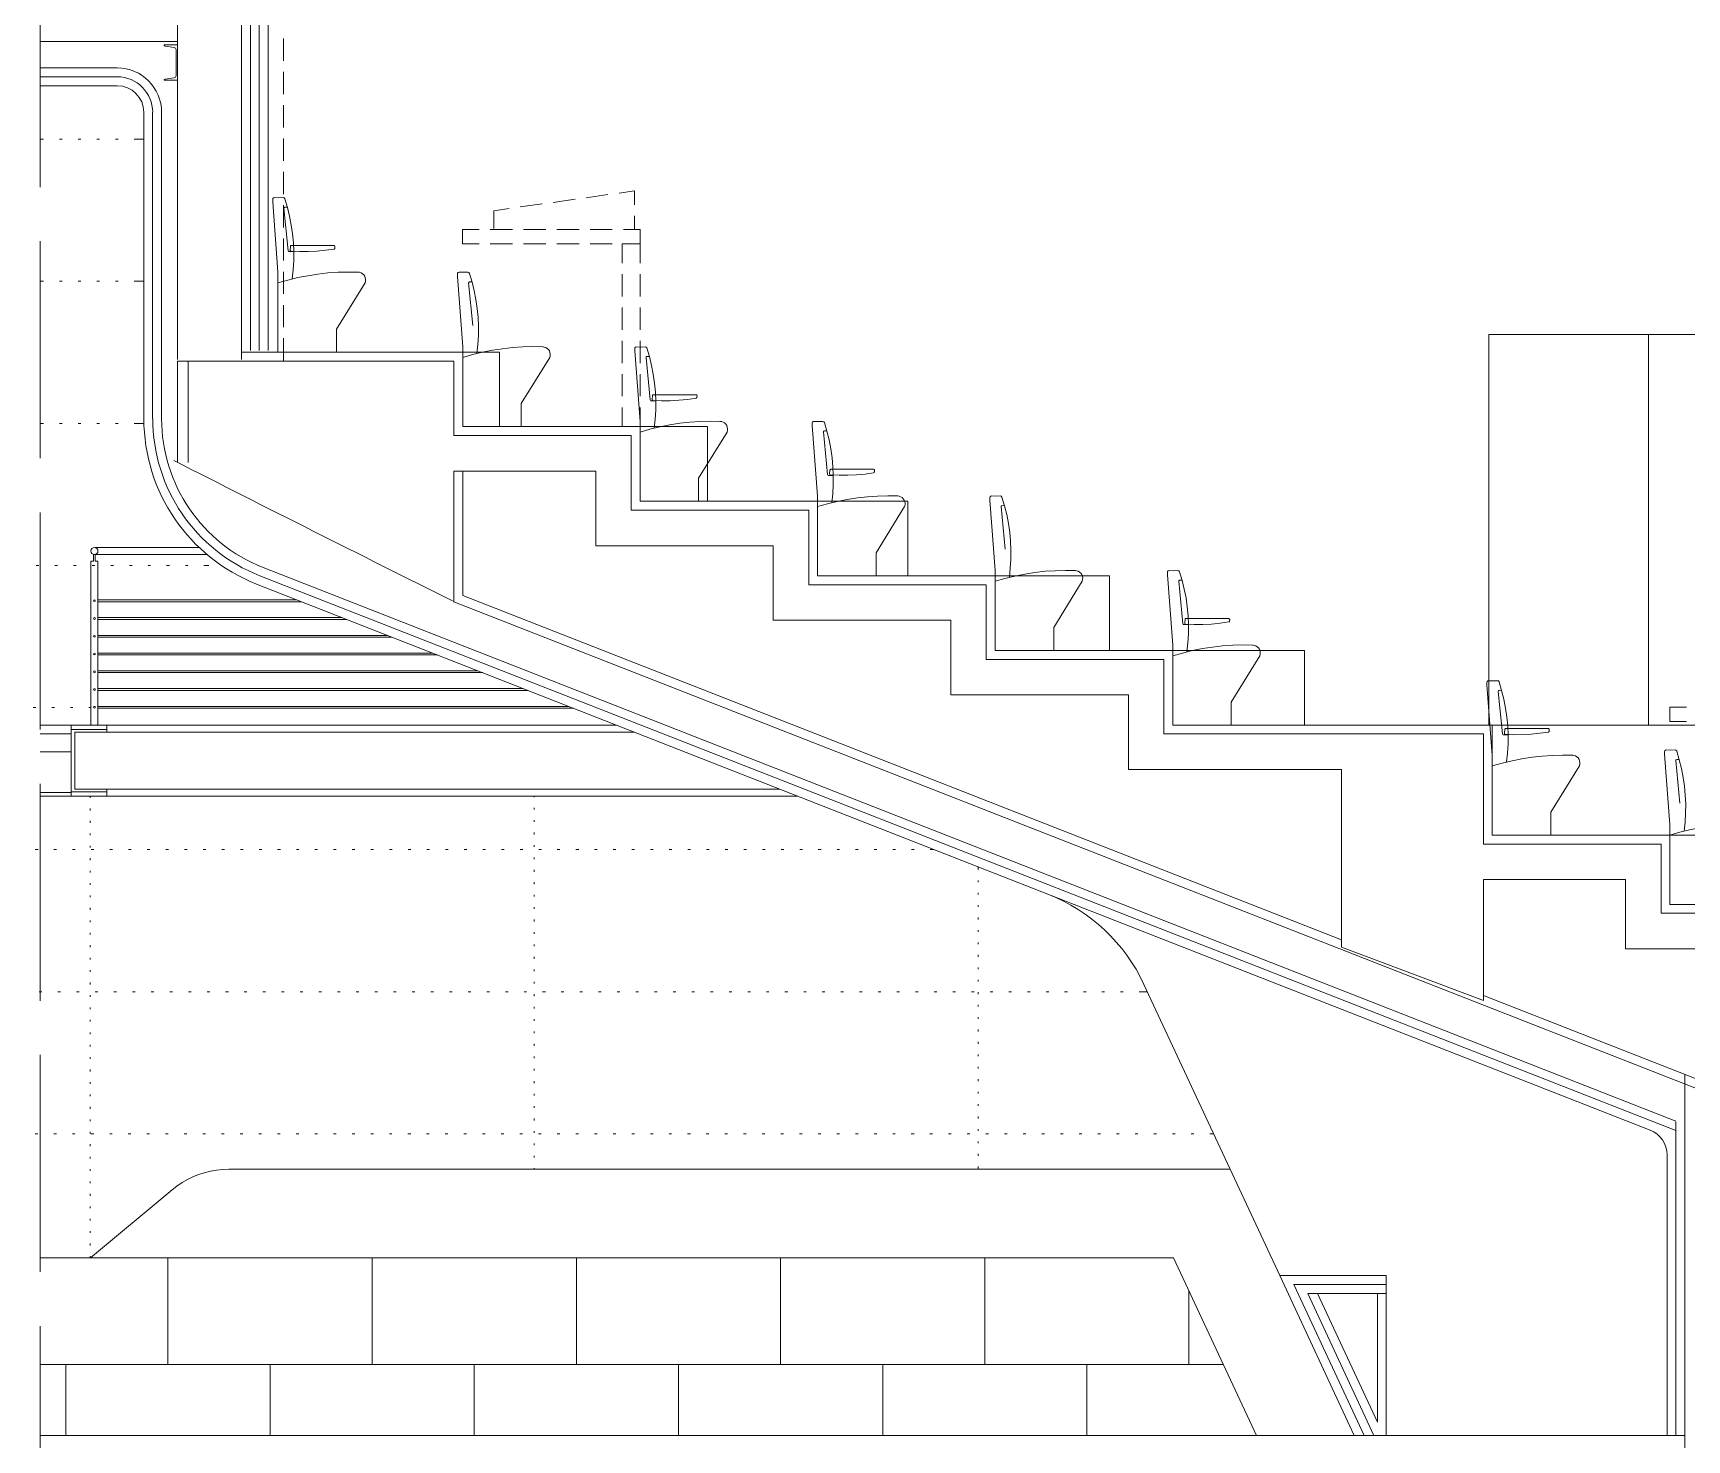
# Model space of a CAD drawing. Header units: millimetres. Extents: x 2546.3 to 2611.3, y 1346 to 1389.8.
# Drawn here: x 2546.32 to 2564.62, y 1357.75 to 1373.31 of the extents above; entities that cross this region are included whole.
import ezdxf

# ---------------------------------------------------------------- set-up
doc = ezdxf.new("R2010")
doc.units = ezdxf.units.MM
doc.linetypes.add('ACAD_ISO02W100', pattern=[15, 12, -3])
for name, color, linetype, lineweight in [('furniture', 175, 'Continuous', 5), ('projection', 145, 'Continuous', 5), ('sect3', 251, 'Continuous', 15), ('wall sections', 7, 'Continuous', 5)]:
    doc.layers.add(name, color=color, linetype=linetype, lineweight=lineweight)
for name, color, linetype in [('sect2', 177, 'Continuous'), ('small section', 35, 'Continuous'), ('stairs', 185, 'Continuous')]:
    doc.layers.add(name, color=color, linetype=linetype)

msp = doc.modelspace()

# ---------------------------------------------------------------- linework, layer by layer
at = {"layer": 'furniture', "linetype": 'Continuous', "lineweight": 0}
for points in [[(2548.99, 1371.488), (2548.98, 1371.486), (2548.973, 1371.479), (2548.971, 1371.469), (2548.971, 1371.442)], [(2549.029, 1370.664), (2548.971, 1371.442)], [(2548.99, 1371.488), (2549.038, 1371.487), (2549.085, 1371.488)], [(2549.104, 1371.475), (2549.097, 1371.485), (2549.085, 1371.488)], [(2549.187, 1370.589), (2549.197, 1370.689), (2549.203, 1370.788), (2549.203, 1370.888), (2549.2, 1370.987), (2549.19, 1371.087), (2549.176, 1371.185), (2549.157, 1371.283), (2549.133, 1371.38), (2549.104, 1371.475)], [(2549.105, 1371.382), (2549.1, 1371.38), (2549.096, 1371.376), (2549.095, 1371.371)], [(2549.141, 1370.9), (2549.095, 1371.371)], [(2549.105, 1371.382), (2549.132, 1371.382)], [(2549.141, 1370.9), (2549.144, 1370.894), (2549.151, 1370.892)], [(2549.203, 1370.892), (2549.15, 1370.892)], [(2549.166, 1370.949), (2549.162, 1370.907)], [(2549.162, 1370.907), (2549.163, 1370.902), (2549.167, 1370.898), (2549.172, 1370.896)], [(2549.176, 1370.958), (2549.171, 1370.957), (2549.168, 1370.954), (2549.166, 1370.949)], [(2549.172, 1370.896), (2549.267, 1370.892), (2549.363, 1370.892), (2549.459, 1370.897), (2549.554, 1370.906), (2549.649, 1370.92)], [(2549.176, 1370.958), (2549.649, 1370.958)], [(2549.659, 1370.948), (2549.658, 1370.953), (2549.655, 1370.957), (2549.649, 1370.958)], [(2549.649, 1370.92), (2549.653, 1370.922), (2549.656, 1370.925), (2549.657, 1370.929)], [(2549.659, 1370.948), (2549.657, 1370.929)], [(2549.918, 1370.663), (2549.806, 1370.665), (2549.694, 1370.663), (2549.581, 1370.655), (2549.469, 1370.642), (2549.358, 1370.625), (2549.247, 1370.603), (2549.138, 1370.577), (2549.029, 1370.546)], [(2549.029, 1370.546), (2549.029, 1370.664)], [(2549.029, 1370.546), (2549.029, 1369.78), (2549.678, 1369.78)], [(2549.678, 1370.035), (2549.992, 1370.546)], [(2549.992, 1370.546), (2549.997, 1370.564), (2549.998, 1370.582), (2549.995, 1370.6), (2549.988, 1370.618), (2549.977, 1370.633), (2549.964, 1370.646), (2549.948, 1370.656), (2549.93, 1370.662), (2549.912, 1370.664)], [(2551.034, 1370.664), (2551.023, 1370.661), (2551.016, 1370.654), (2551.014, 1370.644), (2551.014, 1370.617)], [(2551.073, 1369.839), (2551.014, 1370.617)], [(2551.034, 1370.664), (2551.081, 1370.662), (2551.129, 1370.664)], [(2551.147, 1370.65), (2551.14, 1370.66), (2551.129, 1370.664)], [(2551.148, 1370.557), (2551.143, 1370.555), (2551.139, 1370.551), (2551.138, 1370.546)], [(2551.184, 1370.075), (2551.138, 1370.546)], [(2551.23, 1369.764), (2551.24, 1369.863), (2551.246, 1369.963), (2551.247, 1370.062), (2551.243, 1370.162), (2551.233, 1370.261), (2551.219, 1370.36), (2551.2, 1370.458), (2551.176, 1370.555), (2551.147, 1370.65)], [(2551.148, 1370.557), (2551.175, 1370.557)], [(2549.678, 1369.78), (2549.678, 1370.035)], [(2551.962, 1369.838), (2551.849, 1369.84), (2551.736, 1369.837), (2551.624, 1369.83), (2551.512, 1369.817), (2551.401, 1369.8), (2551.29, 1369.778), (2551.181, 1369.752), (2551.073, 1369.72)], [(2551.073, 1369.72), (2551.073, 1369.839)], [(2551.073, 1368.955), (2551.073, 1369.78)], [(2552.035, 1369.72), (2552.04, 1369.739), (2552.041, 1369.757), (2552.038, 1369.776), (2552.031, 1369.793), (2552.02, 1369.808), (2552.007, 1369.821), (2551.991, 1369.831), (2551.974, 1369.836), (2551.955, 1369.839)], [(2552.995, 1369.839), (2552.986, 1369.836), (2552.978, 1369.828), (2552.976, 1369.819), (2552.976, 1369.792)], [(2553.035, 1369.013), (2552.976, 1369.792)], [(2552.995, 1369.839), (2553.043, 1369.836), (2553.091, 1369.839)], [(2553.11, 1369.825), (2553.103, 1369.835), (2553.091, 1369.839)], [(2553.192, 1368.939), (2553.203, 1369.038), (2553.208, 1369.138), (2553.209, 1369.237), (2553.205, 1369.337), (2553.195, 1369.436), (2553.181, 1369.535), (2553.162, 1369.633), (2553.138, 1369.73), (2553.11, 1369.825)], [(2551.073, 1369.72), (2551.073, 1368.955), (2551.721, 1368.955)], [(2551.721, 1369.21), (2552.035, 1369.72)], [(2553.11, 1369.732), (2553.105, 1369.73), (2553.102, 1369.726), (2553.101, 1369.721)], [(2553.146, 1369.25), (2553.101, 1369.721)], [(2553.11, 1369.732), (2553.138, 1369.732)], [(2551.721, 1368.955), (2551.721, 1369.21)], [(2553.146, 1369.25), (2553.15, 1369.243), (2553.156, 1369.241)], [(2553.209, 1369.241), (2553.155, 1369.241)], [(2553.172, 1369.299), (2553.168, 1369.256)], [(2553.168, 1369.256), (2553.169, 1369.251), (2553.172, 1369.247), (2553.177, 1369.246)], [(2553.181, 1369.308), (2553.177, 1369.307), (2553.173, 1369.304), (2553.172, 1369.299)], [(2553.177, 1369.246), (2553.273, 1369.242), (2553.368, 1369.242), (2553.464, 1369.247), (2553.56, 1369.256), (2553.655, 1369.27)], [(2553.181, 1369.308), (2553.655, 1369.308)], [(2553.665, 1369.297), (2553.663, 1369.303), (2553.66, 1369.307), (2553.655, 1369.308)], [(2553.655, 1369.27), (2553.659, 1369.272), (2553.662, 1369.275), (2553.663, 1369.279)], [(2553.665, 1369.297), (2553.663, 1369.279)], [(2553.924, 1369.013), (2553.812, 1369.015), (2553.698, 1369.012), (2553.587, 1369.004), (2553.475, 1368.992), (2553.363, 1368.975), (2553.253, 1368.953), (2553.143, 1368.927), (2553.035, 1368.895)], [(2553.035, 1368.895), (2553.035, 1369.013)], [(2553.035, 1368.895), (2553.035, 1368.129), (2553.683, 1368.129)], [(2553.683, 1368.385), (2553.997, 1368.895)], [(2553.997, 1368.895), (2554.003, 1368.913), (2554.004, 1368.932), (2554, 1368.951), (2553.994, 1368.968), (2553.983, 1368.983), (2553.969, 1368.996), (2553.953, 1369.006), (2553.936, 1369.012), (2553.917, 1369.013)], [(2554.96, 1369.013), (2554.95, 1369.011), (2554.943, 1369.004), (2554.94, 1368.994), (2554.94, 1368.967)], [(2554.999, 1368.188), (2554.94, 1368.967)], [(2554.96, 1369.013), (2555.007, 1369.011), (2555.055, 1369.013)], [(2555.074, 1369), (2555.067, 1369.009), (2555.055, 1369.013)], [(2555.074, 1368.907), (2555.069, 1368.905), (2555.066, 1368.901), (2555.065, 1368.896)], [(2555.11, 1368.425), (2555.065, 1368.896)], [(2555.156, 1368.114), (2555.167, 1368.213), (2555.173, 1368.313), (2555.173, 1368.413), (2555.169, 1368.512), (2555.16, 1368.611), (2555.145, 1368.71), (2555.127, 1368.808), (2555.102, 1368.904), (2555.074, 1369)], [(2555.074, 1368.907), (2555.102, 1368.907)], [(2555.145, 1368.483), (2555.141, 1368.482), (2555.137, 1368.479), (2555.136, 1368.474)], [(2555.145, 1368.483), (2555.619, 1368.483)], [(2555.629, 1368.473), (2555.627, 1368.478), (2555.624, 1368.482), (2555.619, 1368.483)], [(2553.683, 1368.129), (2553.683, 1368.385)], [(2555.11, 1368.425), (2555.114, 1368.418), (2555.121, 1368.416)], [(2555.173, 1368.416), (2555.119, 1368.416)], [(2555.136, 1368.474), (2555.132, 1368.432)], [(2555.132, 1368.432), (2555.133, 1368.427), (2555.136, 1368.423), (2555.141, 1368.421)], [(2555.141, 1368.421), (2555.237, 1368.417), (2555.333, 1368.417), (2555.429, 1368.422), (2555.524, 1368.431), (2555.619, 1368.445)], [(2555.619, 1368.445), (2555.623, 1368.447), (2555.626, 1368.45), (2555.627, 1368.454)], [(2555.629, 1368.473), (2555.627, 1368.454)], [(2555.888, 1368.188), (2555.776, 1368.19), (2555.663, 1368.187), (2555.551, 1368.18), (2555.439, 1368.167), (2555.327, 1368.15), (2555.217, 1368.128), (2555.108, 1368.102), (2554.999, 1368.071)], [(2554.999, 1368.071), (2554.999, 1368.188)], [(2555.962, 1368.071), (2555.967, 1368.088), (2555.968, 1368.107), (2555.964, 1368.125), (2555.958, 1368.142), (2555.947, 1368.158), (2555.933, 1368.171), (2555.917, 1368.18), (2555.9, 1368.187), (2555.881, 1368.188)], [(2556.924, 1368.188), (2556.914, 1368.186), (2556.907, 1368.179), (2556.905, 1368.168), (2556.905, 1368.142)], [(2556.964, 1367.363), (2556.905, 1368.142)], [(2556.924, 1368.188), (2556.972, 1368.187), (2557.02, 1368.188)], [(2557.038, 1368.175), (2557.031, 1368.185), (2557.02, 1368.188)], [(2557.121, 1367.289), (2557.131, 1367.388), (2557.137, 1367.487), (2557.138, 1367.587), (2557.134, 1367.687), (2557.124, 1367.786), (2557.11, 1367.885), (2557.091, 1367.983), (2557.067, 1368.079), (2557.038, 1368.175)], [(2554.999, 1368.071), (2554.999, 1367.304), (2555.647, 1367.304)], [(2555.647, 1367.56), (2555.962, 1368.071)], [(2557.039, 1368.081), (2557.034, 1368.08), (2557.03, 1368.076), (2557.029, 1368.071)], [(2557.075, 1367.6), (2557.029, 1368.071)], [(2557.039, 1368.081), (2557.066, 1368.082)], [(2555.647, 1367.304), (2555.647, 1367.56)], [(2557.853, 1367.363), (2557.74, 1367.365), (2557.627, 1367.362), (2557.515, 1367.355), (2557.403, 1367.342), (2557.292, 1367.325), (2557.181, 1367.303), (2557.072, 1367.277), (2556.964, 1367.245)], [(2556.964, 1367.245), (2556.964, 1367.363)], [(2556.964, 1366.479), (2556.964, 1367.304)], [(2556.964, 1367.245), (2556.964, 1366.479), (2557.612, 1366.479)], [(2557.612, 1366.735), (2557.926, 1367.245)], [(2557.926, 1367.245), (2557.931, 1367.264), (2557.932, 1367.282), (2557.929, 1367.3), (2557.922, 1367.318), (2557.911, 1367.333), (2557.898, 1367.346), (2557.882, 1367.355), (2557.865, 1367.361), (2557.846, 1367.363)], [(2558.889, 1367.363), (2558.879, 1367.361), (2558.872, 1367.353), (2558.869, 1367.344), (2558.869, 1367.317)], [(2558.928, 1366.538), (2558.869, 1367.317)], [(2558.889, 1367.363), (2558.937, 1367.361), (2558.984, 1367.363)], [(2559.003, 1367.349), (2558.995, 1367.36), (2558.984, 1367.363)], [(2559.003, 1367.256), (2558.998, 1367.255), (2558.994, 1367.251), (2558.994, 1367.245)], [(2559.04, 1366.775), (2558.994, 1367.245)], [(2559.085, 1366.464), (2559.096, 1366.563), (2559.102, 1366.663), (2559.102, 1366.762), (2559.098, 1366.862), (2559.089, 1366.961), (2559.075, 1367.06), (2559.055, 1367.157), (2559.032, 1367.255), (2559.003, 1367.349)], [(2559.003, 1367.256), (2559.031, 1367.257)], [(2559.075, 1366.833), (2559.07, 1366.832), (2559.066, 1366.828), (2559.065, 1366.824)], [(2559.075, 1366.833), (2559.548, 1366.833)], [(2559.558, 1366.822), (2559.557, 1366.827), (2559.553, 1366.831), (2559.548, 1366.833)], [(2557.612, 1366.479), (2557.612, 1366.735)], [(2559.04, 1366.775), (2559.042, 1366.768), (2559.049, 1366.766)], [(2559.102, 1366.766), (2559.048, 1366.766)], [(2559.065, 1366.824), (2559.061, 1366.781)], [(2559.061, 1366.781), (2559.062, 1366.776), (2559.065, 1366.772), (2559.07, 1366.771)], [(2559.07, 1366.771), (2559.166, 1366.766), (2559.262, 1366.767), (2559.358, 1366.771), (2559.453, 1366.781), (2559.548, 1366.795)], [(2559.548, 1366.795), (2559.552, 1366.797), (2559.555, 1366.8), (2559.556, 1366.804)], [(2559.558, 1366.822), (2559.556, 1366.804)], [(2559.817, 1366.538), (2559.704, 1366.54), (2559.592, 1366.537), (2559.479, 1366.529), (2559.367, 1366.517), (2559.256, 1366.5), (2559.146, 1366.478), (2559.036, 1366.451), (2558.928, 1366.42)], [(2558.928, 1366.42), (2558.928, 1366.538)], [(2559.891, 1366.42), (2559.896, 1366.438), (2559.896, 1366.457), (2559.894, 1366.475), (2559.887, 1366.493), (2559.876, 1366.508), (2559.862, 1366.521), (2559.847, 1366.531), (2559.829, 1366.536), (2559.81, 1366.538)], [(2558.928, 1366.42), (2558.928, 1365.654), (2559.576, 1365.654)], [(2559.576, 1365.909), (2559.891, 1366.42)], [(2562.425, 1366.145), (2562.415, 1366.143), (2562.408, 1366.135), (2562.405, 1366.126), (2562.405, 1366.099)], [(2562.464, 1365.32), (2562.405, 1366.099)], [(2562.425, 1366.145), (2562.473, 1366.143), (2562.52, 1366.145)], [(2562.539, 1366.131), (2562.532, 1366.142), (2562.52, 1366.145)], [(2562.621, 1365.246), (2562.632, 1365.345), (2562.638, 1365.445), (2562.638, 1365.544), (2562.634, 1365.644), (2562.625, 1365.743), (2562.61, 1365.842), (2562.591, 1365.939), (2562.567, 1366.037), (2562.539, 1366.131)], [(2562.539, 1366.038), (2562.534, 1366.037), (2562.531, 1366.033), (2562.53, 1366.027)], [(2562.575, 1365.557), (2562.53, 1366.027)], [(2562.539, 1366.038), (2562.567, 1366.039)], [(2559.576, 1365.654), (2559.576, 1365.909)], [(2562.575, 1365.557), (2562.579, 1365.55), (2562.586, 1365.548)], [(2562.638, 1365.548), (2562.584, 1365.548)], [(2562.601, 1365.606), (2562.597, 1365.563)], [(2562.597, 1365.563), (2562.598, 1365.558), (2562.601, 1365.554), (2562.606, 1365.553)], [(2562.61, 1365.615), (2562.606, 1365.614), (2562.603, 1365.61), (2562.601, 1365.606)], [(2562.606, 1365.553), (2562.702, 1365.548), (2562.798, 1365.549), (2562.894, 1365.553), (2562.989, 1365.563), (2563.084, 1365.577)], [(2562.61, 1365.615), (2563.084, 1365.615)], [(2563.094, 1365.604), (2563.093, 1365.609), (2563.089, 1365.613), (2563.084, 1365.615)], [(2563.084, 1365.577), (2563.088, 1365.579), (2563.091, 1365.582), (2563.092, 1365.586)], [(2563.094, 1365.604), (2563.092, 1365.586)], [(2564.39, 1365.379), (2564.38, 1365.376), (2564.373, 1365.369), (2564.37, 1365.359), (2564.37, 1365.333)], [(2564.39, 1365.379), (2564.437, 1365.377), (2564.485, 1365.379)], [(2564.504, 1365.366), (2564.496, 1365.375), (2564.485, 1365.379)], [(2564.586, 1364.48), (2564.597, 1364.579), (2564.602, 1364.678), (2564.603, 1364.778), (2564.599, 1364.878), (2564.59, 1364.977), (2564.576, 1365.076), (2564.556, 1365.173), (2564.532, 1365.27), (2564.504, 1365.366)], [(2563.353, 1365.32), (2563.241, 1365.322), (2563.128, 1365.319), (2563.016, 1365.311), (2562.904, 1365.299), (2562.792, 1365.282), (2562.682, 1365.26), (2562.573, 1365.233), (2562.464, 1365.202)], [(2562.464, 1365.202), (2562.464, 1364.436), (2563.112, 1364.436)], [(2563.112, 1364.691), (2563.427, 1365.202)], [(2563.427, 1365.202), (2563.432, 1365.22), (2563.433, 1365.239), (2563.429, 1365.257), (2563.423, 1365.275), (2563.412, 1365.29), (2563.398, 1365.303), (2563.383, 1365.313), (2563.365, 1365.318), (2563.346, 1365.32)], [(2564.429, 1364.554), (2564.37, 1365.333)], [(2564.504, 1365.272), (2564.499, 1365.271), (2564.495, 1365.267), (2564.494, 1365.262)], [(2564.54, 1364.79), (2564.494, 1365.262)], [(2564.504, 1365.272), (2564.532, 1365.272)], [(2563.112, 1364.436), (2563.112, 1364.691)], [(2565.318, 1364.554), (2565.205, 1364.556), (2565.093, 1364.553), (2564.98, 1364.545), (2564.868, 1364.533), (2564.757, 1364.516), (2564.647, 1364.494), (2564.537, 1364.468), (2564.429, 1364.436)], [(2564.429, 1364.436), (2564.429, 1364.554)], [(2564.429, 1364.436), (2564.429, 1363.67), (2565.077, 1363.67)]]:
    msp.add_lwpolyline(points, dxfattribs=at)
at = {"layer": 'projection', "color": 7, "linetype": 'ACAD_ISO02W100', "ltscale": 0.2}
msp.add_lwpolyline([(2546.397, 1389.787), (2611.271, 1389.787), (2611.271, 1347.605), (2546.397, 1347.605)], close=True, dxfattribs=at)
at = {"layer": 'sect2', "linetype": 'Continuous', "lineweight": 0}
for points in [[(2546.397, 1372.726), (2547.25, 1372.726)], [(2551.073, 1369.78), (2548.625, 1369.78)], [(2553.035, 1368.955), (2551.073, 1368.955)], [(2553.035, 1368.129), (2553.035, 1368.955)], [(2554.999, 1368.129), (2553.035, 1368.129)], [(2554.999, 1367.304), (2554.999, 1368.129)], [(2556.964, 1367.304), (2554.999, 1367.304)], [(2558.928, 1366.479), (2556.964, 1366.479)], [(2558.928, 1365.654), (2558.928, 1366.479)], [(2546.397, 1365.654), (2546.742, 1365.654)], [(2562.464, 1365.654), (2558.928, 1365.654)], [(2562.464, 1364.436), (2562.464, 1365.654)], [(2546.397, 1364.868), (2546.742, 1364.868)], [(2564.429, 1364.436), (2562.464, 1364.436)], [(2564.429, 1363.67), (2564.429, 1364.436)], [(2566.393, 1363.67), (2564.429, 1363.67)], [(2546.397, 1357.796), (2564.594, 1357.796)], [(2546.397, 1357.796), (2564.594, 1357.796)]]:
    msp.add_lwpolyline(points, dxfattribs=at)
msp.add_arc((2547.25, 1372.432), 0.294, 0, 90, dxfattribs=at)
at = {"layer": 'sect3', "linetype": 'Continuous', "lineweight": 0}
for points in [[(2547.918, 1369.699), (2547.918, 1388.481)], [(2548.625, 1369.699), (2548.625, 1388.481)], [(2548.723, 1369.797), (2548.723, 1374.727)], [(2548.821, 1369.797), (2548.821, 1374.743)], [(2549.089, 1373.247), (2549.089, 1373.001)], [(2546.397, 1372.923), (2547.25, 1372.923)], [(2549.089, 1372.879), (2549.089, 1372.633)], [(2546.397, 1372.825), (2547.25, 1372.825)], [(2549.089, 1372.51), (2549.089, 1372.264)], [(2547.642, 1372.432), (2547.642, 1369.043)], [(2547.741, 1372.432), (2547.741, 1369.043)], [(2546.405, 1372.135), (2546.435, 1372.135)], [(2546.612, 1372.135), (2546.641, 1372.135)], [(2546.818, 1372.135), (2546.847, 1372.135)], [(2547.024, 1372.135), (2547.054, 1372.135)], [(2547.23, 1372.135), (2547.26, 1372.135)], [(2547.437, 1372.135), (2547.542, 1372.135)], [(2549.089, 1372.142), (2549.089, 1371.896)], [(2549.089, 1371.773), (2549.089, 1371.528)], [(2549.089, 1371.405), (2549.089, 1371.159)], [(2551.707, 1371.385), (2551.95, 1371.419)], [(2552.072, 1371.436), (2552.315, 1371.47)], [(2552.437, 1371.487), (2552.68, 1371.522)], [(2552.802, 1371.539), (2552.972, 1371.562), (2552.972, 1371.41)], [(2551.416, 1371.148), (2551.416, 1371.344), (2551.586, 1371.368)], [(2552.972, 1371.287), (2552.972, 1371.135)], [(2551.07, 1370.978), (2551.07, 1371.135)], [(2551.07, 1371.135), (2551.255, 1371.135)], [(2551.377, 1371.135), (2551.623, 1371.135)], [(2551.746, 1371.135), (2551.991, 1371.135)], [(2552.114, 1371.135), (2552.36, 1371.135)], [(2552.482, 1371.135), (2552.728, 1371.135)], [(2552.851, 1371.135), (2553.035, 1371.135)], [(2553.035, 1371.135), (2553.035, 1370.978)], [(2549.089, 1371.037), (2549.089, 1370.792)], [(2551.255, 1370.978), (2551.07, 1370.978)], [(2551.623, 1370.978), (2551.377, 1370.978)], [(2551.991, 1370.978), (2551.746, 1370.978)], [(2552.36, 1370.978), (2552.114, 1370.978)], [(2552.728, 1370.978), (2552.482, 1370.978)], [(2552.838, 1370.978), (2552.838, 1370.764)], [(2553.035, 1370.978), (2552.838, 1370.978)], [(2553.035, 1370.978), (2552.851, 1370.978)], [(2553.035, 1370.764), (2553.035, 1370.978)], [(2546.405, 1370.563), (2546.435, 1370.563)], [(2546.612, 1370.563), (2546.641, 1370.563)], [(2546.818, 1370.563), (2546.847, 1370.563)], [(2547.024, 1370.563), (2547.054, 1370.563)], [(2547.23, 1370.563), (2547.26, 1370.563)], [(2547.437, 1370.563), (2547.542, 1370.563)], [(2549.089, 1370.668), (2549.089, 1370.423)], [(2552.838, 1370.642), (2552.838, 1370.396)], [(2553.035, 1370.396), (2553.035, 1370.642)], [(2549.089, 1370.3), (2549.089, 1370.054)], [(2552.838, 1370.273), (2552.838, 1370.027)], [(2553.035, 1370.027), (2553.035, 1370.273)], [(2562.425, 1365.654), (2562.425, 1369.976)], [(2562.425, 1369.976), (2565.959, 1369.976)], [(2564.192, 1369.976), (2564.192, 1365.654)], [(2549.089, 1369.932), (2549.089, 1369.681)], [(2551.073, 1369.78), (2551.478, 1369.78)], [(2551.478, 1368.955), (2551.478, 1369.78)], [(2552.838, 1369.905), (2552.838, 1369.659)], [(2553.035, 1369.659), (2553.035, 1369.905)], [(2552.838, 1369.536), (2552.838, 1369.291)], [(2553.035, 1369.291), (2553.035, 1369.536)], [(2552.838, 1369.168), (2552.838, 1368.955)], [(2553.035, 1368.955), (2553.035, 1369.168)], [(2546.405, 1368.991), (2546.435, 1368.991)], [(2546.612, 1368.991), (2546.641, 1368.991)], [(2546.818, 1368.991), (2546.847, 1368.991)], [(2547.024, 1368.991), (2547.054, 1368.991)], [(2547.23, 1368.991), (2547.26, 1368.991)], [(2547.437, 1368.991), (2547.542, 1368.991)], [(2552.838, 1368.955), (2553.035, 1368.955)], [(2553.035, 1368.955), (2553.78, 1368.955)], [(2553.78, 1368.129), (2553.78, 1368.955)], [(2554.999, 1368.129), (2555.999, 1368.129)], [(2555.999, 1367.304), (2555.999, 1368.129)], [(2546.353, 1367.42), (2546.383, 1367.42)], [(2546.56, 1367.42), (2546.589, 1367.42)], [(2546.766, 1367.42), (2546.795, 1367.42)], [(2546.958, 1367.468), (2546.958, 1365.654)], [(2546.987, 1367.468), (2546.958, 1367.468)], [(2546.972, 1367.42), (2547.002, 1367.42)], [(2546.987, 1367.541), (2546.987, 1367.468)], [(2547.007, 1367.541), (2547.007, 1367.468)], [(2547.037, 1367.468), (2547.007, 1367.468)], [(2547.037, 1367.468), (2547.037, 1365.654)], [(2547.178, 1367.42), (2547.208, 1367.42)], [(2547.385, 1367.42), (2547.414, 1367.42)], [(2547.591, 1367.42), (2547.62, 1367.42)], [(2547.797, 1367.42), (2547.827, 1367.42)], [(2548.004, 1367.42), (2548.033, 1367.42)], [(2548.21, 1367.42), (2548.264, 1367.42)], [(2548.864, 1367.397), (2564.496, 1361.273)], [(2548.828, 1367.305), (2564.496, 1361.168)], [(2556.964, 1367.304), (2558.228, 1367.304)], [(2558.228, 1366.479), (2558.228, 1367.304)], [(2558.928, 1366.479), (2560.385, 1366.479)], [(2560.385, 1366.479), (2560.385, 1365.654)], [(2546.319, 1365.848), (2546.349, 1365.848)], [(2546.526, 1365.848), (2546.555, 1365.848)], [(2546.732, 1365.848), (2546.761, 1365.848)], [(2546.938, 1365.848), (2546.958, 1365.848)], [(2564.429, 1365.693), (2564.429, 1365.851)], [(2564.429, 1365.851), (2564.613, 1365.851)], [(2547.135, 1365.654), (2552.774, 1365.654)], [(2547.135, 1365.575), (2552.974, 1365.575)], [(2562.464, 1365.654), (2565.959, 1365.654)], [(2564.613, 1365.693), (2564.429, 1365.693)], [(2546.397, 1364.908), (2546.742, 1364.908)], [(2546.951, 1364.849), (2546.951, 1364.868)], [(2547.135, 1364.947), (2554.579, 1364.947)], [(2547.135, 1364.868), (2554.78, 1364.868)], [(2551.863, 1364.858), (2551.863, 1364.868)], [(2546.951, 1364.711), (2546.951, 1364.731)], [(2551.863, 1364.72), (2551.863, 1364.739)], [(2546.951, 1364.574), (2546.951, 1364.594)], [(2546.951, 1364.436), (2546.951, 1364.456)], [(2551.863, 1364.582), (2551.863, 1364.602)], [(2551.863, 1364.445), (2551.863, 1364.465)], [(2546.344, 1364.277), (2546.374, 1364.277)], [(2546.55, 1364.277), (2546.58, 1364.277)], [(2546.757, 1364.277), (2546.786, 1364.277)], [(2546.951, 1364.299), (2546.951, 1364.318)], [(2546.963, 1364.277), (2546.992, 1364.277)], [(2547.169, 1364.277), (2547.199, 1364.277)], [(2547.375, 1364.277), (2547.405, 1364.277)], [(2547.581, 1364.277), (2547.611, 1364.277)], [(2547.788, 1364.277), (2547.818, 1364.277)], [(2547.994, 1364.277), (2548.023, 1364.277)], [(2548.2, 1364.277), (2548.23, 1364.277)], [(2548.407, 1364.277), (2548.436, 1364.277)], [(2548.613, 1364.277), (2548.642, 1364.277)], [(2548.819, 1364.277), (2548.849, 1364.277)], [(2549.025, 1364.277), (2549.055, 1364.277)], [(2549.232, 1364.277), (2549.261, 1364.277)], [(2549.438, 1364.277), (2549.467, 1364.277)], [(2549.644, 1364.277), (2549.674, 1364.277)], [(2549.851, 1364.277), (2549.88, 1364.277)], [(2550.057, 1364.277), (2550.086, 1364.277)], [(2550.263, 1364.277), (2550.293, 1364.277)], [(2550.47, 1364.277), (2550.499, 1364.277)], [(2550.676, 1364.277), (2550.705, 1364.277)], [(2550.882, 1364.277), (2550.912, 1364.277)], [(2551.088, 1364.277), (2551.118, 1364.277)], [(2551.295, 1364.277), (2551.324, 1364.277)], [(2551.501, 1364.277), (2551.53, 1364.277)], [(2551.707, 1364.277), (2551.737, 1364.277)], [(2551.863, 1364.308), (2551.863, 1364.327)], [(2551.914, 1364.277), (2551.943, 1364.277)], [(2552.119, 1364.277), (2552.149, 1364.277)], [(2552.326, 1364.277), (2552.356, 1364.277)], [(2552.532, 1364.277), (2552.562, 1364.277)], [(2552.738, 1364.277), (2552.768, 1364.277)], [(2552.945, 1364.277), (2552.974, 1364.277)], [(2553.151, 1364.277), (2553.18, 1364.277)], [(2553.357, 1364.277), (2553.386, 1364.277)], [(2553.563, 1364.277), (2553.593, 1364.277)], [(2553.77, 1364.277), (2553.799, 1364.277)], [(2553.976, 1364.277), (2554.005, 1364.277)], [(2554.182, 1364.277), (2554.212, 1364.277)], [(2554.389, 1364.277), (2554.418, 1364.277)], [(2554.595, 1364.277), (2554.624, 1364.277)], [(2554.801, 1364.277), (2554.831, 1364.277)], [(2555.007, 1364.277), (2555.037, 1364.277)], [(2555.214, 1364.277), (2555.243, 1364.277)], [(2555.42, 1364.277), (2555.449, 1364.277)], [(2555.626, 1364.277), (2555.656, 1364.277)], [(2555.833, 1364.277), (2555.862, 1364.277)], [(2556.039, 1364.277), (2556.068, 1364.277)], [(2556.245, 1364.277), (2556.29, 1364.277)], [(2564.429, 1364.436), (2567.984, 1364.436)], [(2546.951, 1364.161), (2546.951, 1364.181)], [(2551.863, 1364.17), (2551.863, 1364.189)], [(2556.774, 1364.054), (2556.774, 1364.087)], [(2546.951, 1364.024), (2546.951, 1364.043)], [(2546.951, 1363.886), (2546.951, 1363.906)], [(2551.863, 1364.032), (2551.863, 1364.052)], [(2551.863, 1363.895), (2551.863, 1363.915)], [(2556.774, 1363.916), (2556.774, 1363.936)], [(2546.951, 1363.749), (2546.951, 1363.768)], [(2551.863, 1363.757), (2551.863, 1363.777)], [(2556.774, 1363.779), (2556.774, 1363.799)], [(2546.951, 1363.611), (2546.951, 1363.631)], [(2551.863, 1363.62), (2551.863, 1363.64)], [(2556.774, 1363.642), (2556.774, 1363.661)], [(2546.951, 1363.473), (2546.951, 1363.493)], [(2546.951, 1363.336), (2546.951, 1363.356)], [(2551.863, 1363.482), (2551.863, 1363.502)], [(2551.863, 1363.345), (2551.863, 1363.364)], [(2556.774, 1363.504), (2556.774, 1363.524)], [(2556.774, 1363.367), (2556.774, 1363.386)], [(2546.951, 1363.199), (2546.951, 1363.218)], [(2551.863, 1363.207), (2551.863, 1363.227)], [(2556.774, 1363.229), (2556.774, 1363.248)], [(2546.951, 1363.061), (2546.951, 1363.081)], [(2551.863, 1363.07), (2551.863, 1363.09)], [(2556.774, 1363.091), (2556.774, 1363.111)], [(2546.951, 1362.923), (2546.951, 1362.943)], [(2546.951, 1362.786), (2546.951, 1362.806)], [(2551.863, 1362.932), (2551.863, 1362.952)], [(2551.863, 1362.795), (2551.863, 1362.814)], [(2556.774, 1362.954), (2556.774, 1362.974)], [(2556.774, 1362.817), (2556.774, 1362.836)], [(2546.388, 1362.705), (2546.417, 1362.705)], [(2546.594, 1362.705), (2546.623, 1362.705)], [(2546.8, 1362.705), (2546.83, 1362.705)], [(2546.951, 1362.649), (2546.951, 1362.668)], [(2547.007, 1362.705), (2547.036, 1362.705)], [(2547.213, 1362.705), (2547.242, 1362.705)], [(2547.419, 1362.705), (2547.449, 1362.705)], [(2547.625, 1362.705), (2547.655, 1362.705)], [(2547.832, 1362.705), (2547.861, 1362.705)], [(2548.038, 1362.705), (2548.067, 1362.705)], [(2548.244, 1362.705), (2548.274, 1362.705)], [(2548.45, 1362.705), (2548.48, 1362.705)], [(2548.656, 1362.705), (2548.686, 1362.705)], [(2548.863, 1362.705), (2548.892, 1362.705)], [(2549.069, 1362.705), (2549.098, 1362.705)], [(2549.275, 1362.705), (2549.305, 1362.705)], [(2549.482, 1362.705), (2549.511, 1362.705)], [(2549.688, 1362.705), (2549.717, 1362.705)], [(2549.894, 1362.705), (2549.924, 1362.705)], [(2550.1, 1362.705), (2550.13, 1362.705)], [(2550.307, 1362.705), (2550.336, 1362.705)], [(2550.513, 1362.705), (2550.542, 1362.705)], [(2550.719, 1362.705), (2550.749, 1362.705)], [(2550.926, 1362.705), (2550.955, 1362.705)], [(2551.132, 1362.705), (2551.161, 1362.705)], [(2551.338, 1362.705), (2551.368, 1362.705)], [(2551.545, 1362.705), (2551.574, 1362.705)], [(2551.751, 1362.705), (2551.78, 1362.705)], [(2551.863, 1362.657), (2551.863, 1362.677)], [(2551.957, 1362.705), (2551.987, 1362.705)], [(2552.163, 1362.705), (2552.193, 1362.705)], [(2552.37, 1362.705), (2552.399, 1362.705)], [(2552.576, 1362.705), (2552.605, 1362.705)], [(2552.782, 1362.705), (2552.812, 1362.705)], [(2552.988, 1362.705), (2553.018, 1362.705)], [(2553.194, 1362.705), (2553.224, 1362.705)], [(2553.401, 1362.705), (2553.43, 1362.705)], [(2553.607, 1362.705), (2553.636, 1362.705)], [(2553.813, 1362.705), (2553.843, 1362.705)], [(2554.02, 1362.705), (2554.049, 1362.705)], [(2554.226, 1362.705), (2554.255, 1362.705)], [(2554.432, 1362.705), (2554.461, 1362.705)], [(2554.638, 1362.705), (2554.668, 1362.705)], [(2554.845, 1362.705), (2554.874, 1362.705)], [(2555.051, 1362.705), (2555.08, 1362.705)], [(2555.257, 1362.705), (2555.287, 1362.705)], [(2555.464, 1362.705), (2555.493, 1362.705)], [(2555.67, 1362.705), (2555.699, 1362.705)], [(2555.876, 1362.705), (2555.906, 1362.705)], [(2556.082, 1362.705), (2556.112, 1362.705)], [(2556.289, 1362.705), (2556.318, 1362.705)], [(2556.495, 1362.705), (2556.524, 1362.705)], [(2556.701, 1362.705), (2556.731, 1362.705)], [(2556.774, 1362.679), (2556.774, 1362.699)], [(2556.908, 1362.705), (2556.937, 1362.705)], [(2557.114, 1362.705), (2557.143, 1362.705)], [(2557.32, 1362.705), (2557.35, 1362.705)], [(2557.526, 1362.705), (2557.556, 1362.705)], [(2557.732, 1362.705), (2557.762, 1362.705)], [(2557.939, 1362.705), (2557.969, 1362.705)], [(2558.145, 1362.705), (2558.174, 1362.705)], [(2558.351, 1362.705), (2558.381, 1362.705)], [(2558.557, 1362.705), (2558.646, 1362.705)], [(2558.61, 1362.786), (2560.112, 1359.565)], [(2546.951, 1362.511), (2546.951, 1362.531)], [(2551.863, 1362.52), (2551.863, 1362.539)], [(2556.774, 1362.541), (2556.774, 1362.561)], [(2546.951, 1362.374), (2546.951, 1362.393)], [(2546.951, 1362.236), (2546.951, 1362.255)], [(2551.863, 1362.382), (2551.863, 1362.402)], [(2551.863, 1362.245), (2551.863, 1362.264)], [(2556.774, 1362.404), (2556.774, 1362.424)], [(2556.774, 1362.266), (2556.774, 1362.286)], [(2546.951, 1362.098), (2546.951, 1362.118)], [(2551.863, 1362.107), (2551.863, 1362.127)], [(2556.774, 1362.129), (2556.774, 1362.149)], [(2546.951, 1361.961), (2546.951, 1361.981)], [(2551.863, 1361.969), (2551.863, 1361.989)], [(2556.774, 1361.991), (2556.774, 1362.011)], [(2546.951, 1361.824), (2546.951, 1361.843)], [(2546.951, 1361.686), (2546.951, 1361.705)], [(2551.863, 1361.832), (2551.863, 1361.852)], [(2551.863, 1361.695), (2551.863, 1361.715)], [(2556.774, 1361.854), (2556.774, 1361.873)], [(2556.774, 1361.716), (2556.774, 1361.736)], [(2546.951, 1361.548), (2546.951, 1361.568)], [(2551.863, 1361.557), (2551.863, 1361.577)], [(2556.774, 1361.579), (2556.774, 1361.599)], [(2546.951, 1361.411), (2546.951, 1361.431)], [(2551.863, 1361.419), (2551.863, 1361.439)], [(2556.774, 1361.442), (2556.774, 1361.461)], [(2546.951, 1361.273), (2546.951, 1361.293)], [(2551.863, 1361.282), (2551.863, 1361.302)], [(2551.863, 1361.145), (2551.863, 1361.164)], [(2556.774, 1361.304), (2556.774, 1361.323)], [(2556.774, 1361.166), (2556.774, 1361.186)], [(2564.496, 1357.796), (2564.496, 1361.267)], [(2546.341, 1361.133), (2546.371, 1361.133)], [(2546.548, 1361.133), (2546.577, 1361.133)], [(2546.754, 1361.133), (2546.783, 1361.133)], [(2546.951, 1361.136), (2546.951, 1361.156)], [(2546.951, 1360.998), (2546.951, 1361.018)], [(2546.96, 1361.133), (2546.99, 1361.133)], [(2547.167, 1361.133), (2547.196, 1361.133)], [(2547.373, 1361.133), (2547.402, 1361.133)], [(2547.579, 1361.133), (2547.609, 1361.133)], [(2547.785, 1361.133), (2547.815, 1361.133)], [(2547.992, 1361.133), (2548.021, 1361.133)], [(2548.198, 1361.133), (2548.227, 1361.133)], [(2548.404, 1361.133), (2548.434, 1361.133)], [(2548.611, 1361.133), (2548.64, 1361.133)], [(2548.817, 1361.133), (2548.846, 1361.133)], [(2549.023, 1361.133), (2549.053, 1361.133)], [(2549.229, 1361.133), (2549.259, 1361.133)], [(2549.436, 1361.133), (2549.465, 1361.133)], [(2549.642, 1361.133), (2549.671, 1361.133)], [(2549.848, 1361.133), (2549.878, 1361.133)], [(2550.055, 1361.133), (2550.084, 1361.133)], [(2550.261, 1361.133), (2550.29, 1361.133)], [(2550.467, 1361.133), (2550.497, 1361.133)], [(2550.673, 1361.133), (2550.703, 1361.133)], [(2550.879, 1361.133), (2550.909, 1361.133)], [(2551.086, 1361.133), (2551.115, 1361.133)], [(2551.292, 1361.133), (2551.321, 1361.133)], [(2551.498, 1361.133), (2551.528, 1361.133)], [(2551.704, 1361.133), (2551.734, 1361.133)], [(2551.863, 1361.007), (2551.863, 1361.027)], [(2551.911, 1361.133), (2551.94, 1361.133)], [(2552.117, 1361.133), (2552.146, 1361.133)], [(2552.323, 1361.133), (2552.353, 1361.133)], [(2552.53, 1361.133), (2552.559, 1361.133)], [(2552.736, 1361.133), (2552.765, 1361.133)], [(2552.942, 1361.133), (2552.972, 1361.133)], [(2553.149, 1361.133), (2553.178, 1361.133)], [(2553.355, 1361.133), (2553.384, 1361.133)], [(2553.561, 1361.133), (2553.591, 1361.133)], [(2553.767, 1361.133), (2553.797, 1361.133)], [(2553.974, 1361.133), (2554.003, 1361.133)], [(2554.18, 1361.133), (2554.209, 1361.133)], [(2554.386, 1361.133), (2554.416, 1361.133)], [(2554.593, 1361.133), (2554.622, 1361.133)], [(2554.799, 1361.133), (2554.828, 1361.133)], [(2555.005, 1361.133), (2555.035, 1361.133)], [(2555.211, 1361.133), (2555.241, 1361.133)], [(2555.417, 1361.133), (2555.447, 1361.133)], [(2555.624, 1361.133), (2555.653, 1361.133)], [(2555.83, 1361.133), (2555.859, 1361.133)], [(2556.036, 1361.133), (2556.066, 1361.133)], [(2556.242, 1361.133), (2556.272, 1361.133)], [(2556.449, 1361.133), (2556.478, 1361.133)], [(2556.655, 1361.133), (2556.684, 1361.133)], [(2556.774, 1361.029), (2556.774, 1361.048)], [(2556.861, 1361.133), (2556.891, 1361.133)], [(2557.068, 1361.133), (2557.097, 1361.133)], [(2557.274, 1361.133), (2557.303, 1361.133)], [(2557.48, 1361.133), (2557.51, 1361.133)], [(2557.686, 1361.133), (2557.716, 1361.133)], [(2557.893, 1361.133), (2557.922, 1361.133)], [(2558.099, 1361.133), (2558.128, 1361.133)], [(2558.305, 1361.133), (2558.335, 1361.133)], [(2558.512, 1361.133), (2558.541, 1361.133)], [(2558.718, 1361.133), (2558.747, 1361.133)], [(2558.924, 1361.133), (2558.954, 1361.133)], [(2559.131, 1361.133), (2559.16, 1361.133)], [(2559.337, 1361.133), (2559.379, 1361.133)], [(2546.951, 1360.861), (2546.951, 1360.88)], [(2551.863, 1360.87), (2551.863, 1360.889)], [(2556.774, 1360.891), (2556.774, 1360.911)], [(2546.951, 1360.723), (2546.951, 1360.743)], [(2548.486, 1360.741), (2548.417, 1360.738), (2548.349, 1360.731), (2548.282, 1360.72), (2548.216, 1360.703), (2548.151, 1360.682), (2548.088, 1360.656), (2548.027, 1360.627), (2547.967, 1360.593), (2547.911, 1360.555), (2547.857, 1360.513)], [(2548.486, 1360.741), (2559.562, 1360.741)], [(2551.863, 1360.741), (2551.863, 1360.752)], [(2556.774, 1360.741), (2556.774, 1360.773)], [(2546.951, 1360.586), (2546.951, 1360.606)], [(2546.951, 1360.448), (2546.951, 1360.468)], [(2547.857, 1360.513), (2546.954, 1359.761)], [(2546.951, 1360.311), (2546.951, 1360.33)], [(2546.951, 1360.173), (2546.951, 1360.193)], [(2546.951, 1360.036), (2546.951, 1360.056)], [(2546.951, 1359.898), (2546.951, 1359.918)], [(2558.937, 1359.761), (2546.397, 1359.761)], [(2546.951, 1359.761), (2546.951, 1359.78)], [(2547.812, 1359.761), (2547.812, 1358.582)], [(2550.071, 1359.761), (2550.071, 1358.582)], [(2552.33, 1359.761), (2552.33, 1358.582)], [(2554.589, 1359.761), (2554.589, 1358.582)], [(2556.848, 1359.761), (2556.848, 1358.582)], [(2559.853, 1357.796), (2558.937, 1359.761)], [(2559.107, 1359.395), (2559.107, 1358.582)], [(2561.045, 1357.796), (2560.267, 1359.466)], [(2560.267, 1359.466), (2561.291, 1359.466)], [(2561.154, 1357.796), (2560.421, 1359.368)], [(2560.421, 1359.368), (2561.291, 1359.368)], [(2561.193, 1357.945), (2560.529, 1359.368)], [(2561.193, 1359.368), (2561.193, 1357.945)], [(2546.397, 1358.582), (2559.487, 1358.582)], [(2546.682, 1358.582), (2546.682, 1357.796)], [(2548.941, 1358.582), (2548.941, 1357.796)], [(2551.2, 1358.582), (2551.2, 1357.796)], [(2553.46, 1358.582), (2553.46, 1357.796)], [(2555.719, 1358.582), (2555.719, 1357.796)], [(2557.978, 1358.582), (2557.978, 1357.796)]]:
    msp.add_lwpolyline(points, dxfattribs=at)
msp.add_circle((2546.998, 1367.58), 0.039, dxfattribs=at)
for centre, radius, start, end in [((2547.25, 1372.432), 0.491, 0, 90), ((2547.25, 1372.432), 0.393, 0, 90), ((2549.509, 1369.043), 1.866, 179.9945, 248.6096), ((2549.509, 1369.043), 1.768, 179.9945, 248.6096), ((2556.83, 1361.956), 1.964, 24.9994, 68.6096)]:
    msp.add_arc(centre, radius, start, end, dxfattribs=at)
msp.add_point((2550.974, 1367.019), dxfattribs=at)
at = {"layer": 'small section', "linetype": 'Continuous', "lineweight": 0}
for points in [[(2547.77, 1373.177), (2547.77, 1373.178)], [(2547.77, 1373.178), (2547.918, 1373.178)], [(2547.77, 1373.177), (2547.771, 1373.171), (2547.775, 1373.167), (2547.78, 1373.165)], [(2547.88, 1373.15), (2547.78, 1373.165)], [(2547.901, 1373.126), (2547.899, 1373.135), (2547.895, 1373.142), (2547.888, 1373.147), (2547.88, 1373.15)], [(2547.901, 1372.838), (2547.901, 1373.126)], [(2547.918, 1373.178), (2547.918, 1372.786)], [(2547.78, 1372.799), (2547.775, 1372.796), (2547.771, 1372.792), (2547.77, 1372.787)], [(2547.77, 1372.786), (2547.77, 1372.787)], [(2547.918, 1372.786), (2547.77, 1372.786)], [(2547.78, 1372.799), (2547.88, 1372.813)], [(2547.88, 1372.813), (2547.888, 1372.816), (2547.895, 1372.821), (2547.899, 1372.829), (2547.901, 1372.838)], [(2551.073, 1368.461), (2551.073, 1367.087), (2560.794, 1363.279)], [(2550.974, 1367.019), (2574.119, 1357.953)], [(2546.742, 1365.605), (2546.742, 1365.654)], [(2546.742, 1365.605), (2546.742, 1365.654)], [(2546.742, 1365.654), (2547.135, 1365.654)], [(2547.135, 1365.605), (2546.742, 1365.605)], [(2546.742, 1365.605), (2546.742, 1364.917)], [(2547.135, 1365.576), (2546.782, 1365.576)], [(2546.782, 1365.576), (2546.782, 1364.947)], [(2547.135, 1365.575), (2547.135, 1365.654)], [(2546.742, 1364.917), (2547.135, 1364.917)], [(2546.742, 1364.917), (2546.742, 1364.868)], [(2546.742, 1364.868), (2547.135, 1364.868)], [(2546.782, 1364.947), (2547.135, 1364.947)], [(2547.135, 1364.947), (2547.135, 1364.917)], [(2547.135, 1364.947), (2547.135, 1364.917)], [(2547.135, 1364.917), (2547.135, 1364.868)], [(2562.366, 1362.663), (2574.14, 1358.051), (2579.654, 1358.051)], [(2564.594, 1355.302), (2564.594, 1361.791)]]:
    msp.add_lwpolyline(points, dxfattribs=at)
for centre in [(2546.998, 1367.03), (2546.998, 1366.833), (2546.998, 1366.636), (2546.998, 1366.44), (2546.998, 1366.243), (2546.998, 1366.047), (2546.998, 1365.851)]:
    msp.add_circle(centre, 0.00961, dxfattribs=at)
at = {"layer": 'stairs', "linetype": 'Continuous', "lineweight": 0}
for points in [[(2547.007, 1367.619), (2548.156, 1367.619)], [(2547.007, 1367.54), (2548.244, 1367.54)], [(2549.238, 1367.039), (2547.037, 1367.039)], [(2549.288, 1367.019), (2547.037, 1367.019)], [(2549.739, 1366.843), (2547.037, 1366.843)], [(2549.79, 1366.823), (2547.037, 1366.823)], [(2550.241, 1366.646), (2547.037, 1366.646)], [(2550.291, 1366.627), (2547.037, 1366.627)], [(2550.743, 1366.45), (2547.037, 1366.45)], [(2550.793, 1366.43), (2547.037, 1366.43)], [(2551.244, 1366.254), (2547.037, 1366.254)], [(2551.294, 1366.234), (2547.037, 1366.234)], [(2551.746, 1366.057), (2547.037, 1366.057)], [(2551.795, 1366.037), (2547.037, 1366.037)], [(2552.247, 1365.86), (2547.037, 1365.86)], [(2552.297, 1365.841), (2547.037, 1365.841)]]:
    msp.add_lwpolyline(points, dxfattribs=at)
at = {"layer": 'wall sections', "linetype": 'Continuous', "lineweight": 0}
for points in [[(2548.919, 1369.797), (2548.919, 1374.759)], [(2546.397, 1373.217), (2547.918, 1373.217)], [(2547.544, 1372.432), (2547.544, 1369.043)], [(2566.295, 1363.572), (2564.331, 1363.572), (2564.331, 1364.338), (2562.366, 1364.338), (2562.366, 1365.556), (2558.83, 1365.556), (2558.83, 1366.381), (2556.865, 1366.381), (2556.865, 1367.206), (2554.901, 1367.206), (2554.901, 1368.031), (2552.937, 1368.031), (2552.937, 1368.856), (2550.974, 1368.856), (2550.974, 1369.681), (2547.918, 1369.681), (2547.918, 1368.56)], [(2566.295, 1363.572), (2564.331, 1363.572), (2564.331, 1364.338), (2562.366, 1364.338), (2562.366, 1365.556), (2558.83, 1365.556), (2558.83, 1366.381), (2556.865, 1366.381), (2556.865, 1367.206), (2554.901, 1367.206), (2554.901, 1368.031), (2552.937, 1368.031), (2552.937, 1368.856), (2550.974, 1368.856), (2550.974, 1369.681), (2548.035, 1369.681), (2548.035, 1368.56)], [(2560.794, 1365.163), (2558.437, 1365.163), (2558.437, 1365.988), (2556.472, 1365.988), (2556.472, 1366.813), (2554.508, 1366.813), (2554.508, 1367.638), (2552.544, 1367.638), (2552.544, 1368.463), (2550.974, 1368.463)], [(2550.974, 1368.463), (2550.974, 1367.019)], [(2548.792, 1367.214), (2564.211, 1361.174)], [(2546.397, 1365.556), (2546.742, 1365.556)], [(2546.397, 1365.359), (2546.742, 1365.359)], [(2560.794, 1363.199), (2560.794, 1365.163)], [(2562.366, 1362.609), (2562.366, 1363.945)], [(2572.582, 1360.35), (2571.796, 1360.35), (2571.796, 1361.018), (2569.831, 1361.018), (2569.831, 1361.705), (2567.867, 1361.705), (2567.867, 1362.432), (2565.902, 1362.432), (2565.902, 1363.179), (2563.938, 1363.179), (2563.938, 1363.945), (2562.366, 1363.945)], [(2560.794, 1363.199), (2562.366, 1362.609)], [(2564.398, 1357.796), (2564.398, 1360.899)], [(2560.112, 1359.565), (2561.291, 1359.565)], [(2560.112, 1359.565), (2560.937, 1357.796)], [(2561.291, 1359.565), (2561.291, 1357.796)]]:
    msp.add_lwpolyline(points, dxfattribs=at)
for centre, radius, start, end in [((2549.509, 1369.043), 1.964, 179.9945, 248.6096), ((2735.621, 1737.414), 413.867, 243.02307, 243.50098), ((2564.103, 1360.899), 0.294, 0, 68.6096), ((2564.103, 1360.899), 0.294, 359.989, 0)]:
    msp.add_arc(centre, radius, start, end, dxfattribs=at)

doc.saveas('drawing.dxf')
